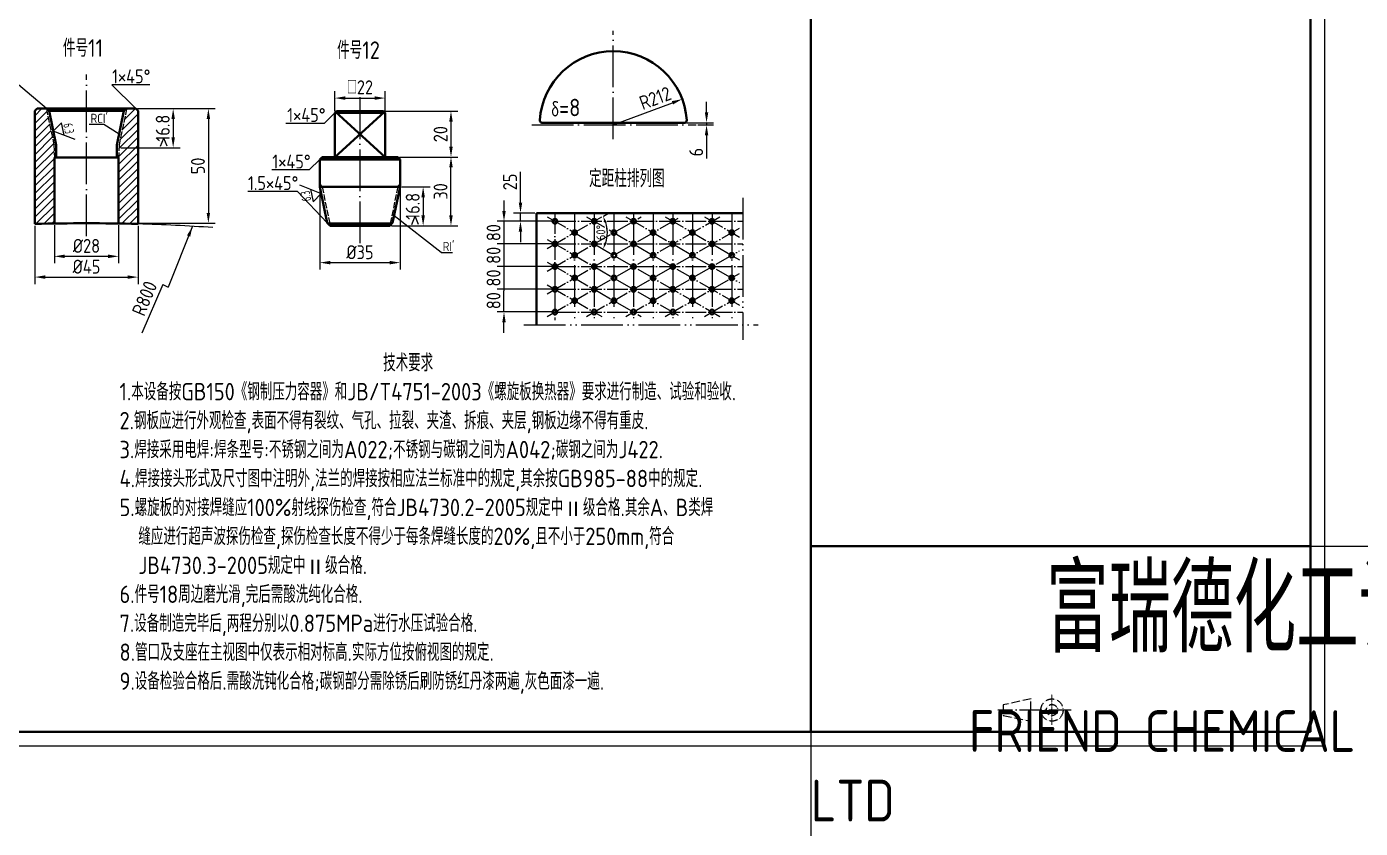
# Model space of a CAD drawing. Header units: millimetres. Extents: x 6220 to 53600, y -8031 to 13822.
# Drawn here: x 19425 to 23265, y -3932 to -1623 of the extents above; entities that cross this region are included whole.
import ezdxf

# ---------------------------------------------------------------- set-up
doc = ezdxf.new("R2010")
doc.units = ezdxf.units.MM
for name, pattern in [('ACAD_ISO02W100', [15, 12, -3]), ('ACAD_ISO04W100', [30, 24, -3, 0, -3]), ('ACAD_ISO05W100', [33, 24, -3, 0, -3, 0, -3])]:
    doc.linetypes.add(name, pattern=pattern)
for name, color, linetype in [('2', 3, 'Continuous'), ('双点画线', 7, 'ACAD_ISO05W100'), ('填充线', 2, 'Continuous'), ('标注线', 1, 'Continuous'), ('虚线', 3, 'ACAD_ISO02W100'), ('轴线', 5, 'ACAD_ISO04W100')]:
    doc.layers.add(name, color=color, linetype=linetype)
for name, color, linetype, lineweight in [('中心线', 2, 'ACAD_ISO02W100', 20), ('粗线', 7, 'Continuous', 40), ('轮廓线', 7, 'Continuous', 40)]:
    doc.layers.add(name, color=color, linetype=linetype, lineweight=lineweight)
doc.styles.add('GB', font='gbenor.shx', dxfattribs={"bigfont": 'gbcbig.shx'})
doc.styles.get("Standard").update_dxf_attribs({"font": 'txt', "bigfont": 'gbcbig.shx'})
doc.styles.add('工程字', font='gbenor.shx', dxfattribs={"bigfont": 'gbcbig.shx'})
doc.dimstyles.new('ISO-25', dxfattribs={"dimtxt": 40, "dimasz": 30, "dimexe": 20, "dimexo": 5, "dimgap": 10, "dimtad": 1, "dimtxsty": 'GB', "dimcen": 2.5, "dimadec": 0, "dimazin": 0, "dimtfac": 1, "dimtmove": 0, "dimatfit": 0, "dimfxl": 0, "dimarcsym": 0})

# ---------------------------------------------------------------- blocks, each defined once
blk = doc.blocks.new('*T25')
at = {"layer": '2', "color": 0, "lineweight": -2}
for p, q in [((0, 0), (871.9, 0)), ((0, 0), (0, -347.4)), ((871.9, 0), (1611.6, 0)), ((1611.6, 0), (2499.6, 0)), ((2499.6, 0), (3278.3, 0)), ((3278.3, 0), (4855.8, 0)), ((3278.3, 0), (3278.3, -347.4)), ((4855.8, 0), (6133.8, 0)), ((6133.8, 0), (6972.7, 0)), ((6972.7, 0), (8156.2, 0)), ((8156.2, 0), (8985.6, 0)), ((8985.6, 0), (8985.6, -347.4)), ((0, -347.4), (0, -597.6)), ((3278.3, -347.4), (3278.3, -597.6)), ((8985.6, -347.4), (8985.6, -597.6)), ((0, -597.6), (0, -847.8)), ((3278.3, -597.6), (3278.3, -847.8)), ((8985.6, -597.6), (8985.6, -847.8)), ((0, -847.8), (871.9, -847.8)), ((0, -847.8), (0, -1277.9)), ((871.9, -847.8), (1611.6, -847.8)), ((1611.6, -847.8), (2499.6, -847.8)), ((1611.6, -847.8), (1611.6, -1277.9)), ((2499.6, -847.8), (3278.3, -847.8)), ((3278.3, -847.8), (3278.3, -1277.9)), ((8985.6, -847.8), (8985.6, -1277.9)), ((0, -1277.9), (871.9, -1277.9)), ((0, -1277.9), (0, -1677.5)), ((871.9, -1277.9), (1611.6, -1277.9)), ((871.9, -1277.9), (871.9, -1677.5)), ((1611.6, -1277.9), (2499.6, -1277.9)), ((1611.6, -1277.9), (1611.6, -1677.5)), ((2499.6, -1277.9), (3278.3, -1277.9)), ((2499.6, -1277.9), (2499.6, -1677.5)), ((3278.3, -1277.9), (3278.3, -1677.5)), ((8985.6, -1277.9), (8985.6, -1677.5)), ((0, -1677.5), (871.9, -1677.5)), ((0, -1677.5), (0, -2107.6)), ((871.9, -1677.5), (1611.6, -1677.5)), ((1611.6, -1677.5), (2499.6, -1677.5)), ((1611.6, -1677.5), (1611.6, -2107.6)), ((2499.6, -1677.5), (3278.3, -1677.5)), ((3278.3, -1677.5), (4855.8, -1677.5)), ((3278.3, -1677.5), (3278.3, -2107.6)), ((4855.8, -1677.5), (6133.8, -1677.5)), ((4855.8, -1677.5), (4855.8, -2107.6)), ((6133.8, -1677.5), (6972.7, -1677.5)), ((6972.7, -1677.5), (8156.2, -1677.5)), ((6972.7, -1677.5), (6972.7, -2107.6)), ((8156.2, -1677.5), (8985.6, -1677.5)), ((8985.6, -1677.5), (8985.6, -2107.6)), ((0, -2107.6), (871.9, -2107.6)), ((0, -2107.6), (0, -2507.2)), ((871.9, -2107.6), (1611.6, -2107.6)), ((871.9, -2107.6), (871.9, -2507.2)), ((1611.6, -2107.6), (2499.6, -2107.6)), ((1611.6, -2107.6), (1611.6, -2507.2)), ((2499.6, -2107.6), (3278.3, -2107.6)), ((2499.6, -2107.6), (2499.6, -2507.2)), ((3278.3, -2107.6), (3278.3, -2507.2)), ((4855.8, -2107.6), (4855.8, -2507.2)), ((6972.7, -2107.6), (6972.7, -2507.2)), ((8985.6, -2107.6), (8985.6, -2507.2)), ((0, -2507.2), (871.9, -2507.2)), ((0, -2507.2), (0, -2937.4)), ((871.9, -2507.2), (1611.6, -2507.2)), ((1611.6, -2507.2), (2499.6, -2507.2)), ((1611.6, -2507.2), (1611.6, -2937.4)), ((2499.6, -2507.2), (3278.3, -2507.2)), ((3278.3, -2507.2), (4855.8, -2507.2)), ((3278.3, -2507.2), (3278.3, -2937.4)), ((4855.8, -2507.2), (6133.8, -2507.2)), ((4855.8, -2507.2), (4855.8, -2937.4)), ((6133.8, -2507.2), (6972.7, -2507.2)), ((6972.7, -2507.2), (8156.2, -2507.2)), ((8156.2, -2507.2), (8985.6, -2507.2)), ((8156.2, -2507.2), (8156.2, -2937.4)), ((8985.6, -2507.2), (8985.6, -2937.4)), ((0, -2937.4), (871.9, -2937.4)), ((0, -2937.4), (0, -3337)), ((871.9, -2937.4), (1611.6, -2937.4)), ((871.9, -2937.4), (871.9, -3337)), ((1611.6, -2937.4), (2499.6, -2937.4)), ((1611.6, -2937.4), (1611.6, -3337)), ((2499.6, -2937.4), (3278.3, -2937.4)), ((2499.6, -2937.4), (2499.6, -3337)), ((3278.3, -2937.4), (3278.3, -3337)), ((4855.8, -2937.4), (4855.8, -3337)), ((8156.2, -2937.4), (8156.2, -3337)), ((8985.6, -2937.4), (8985.6, -3337)), ((0, -3337), (871.9, -3337)), ((871.9, -3337), (1611.6, -3337)), ((1611.6, -3337), (2499.6, -3337)), ((2499.6, -3337), (3278.3, -3337)), ((3278.3, -3337), (4855.8, -3337)), ((4855.8, -3337), (6133.8, -3337)), ((6133.8, -3337), (6972.7, -3337)), ((6972.7, -3337), (8156.2, -3337)), ((8156.2, -3337), (8985.6, -3337))]:
    blk.add_line(p, q, dxfattribs=at)
at = {"layer": '2', "color": 0, "insert": (0.1, -423.9), "char_height": 250, "width": 3278.163, "attachment_point": 4, "style": '工程字'}
blk.add_mtext('     富瑞德化工设备(武汉)有限公司\\P{\\H0.48x;       FRIEND CHEMICAL EQUIPMENT(WUHAN) CO., LTD}', dxfattribs=at)
at = {"layer": '2', "color": 0}
for s, insert, char_height, width, attachment_point in [('\\A1; \\P 名称 {\\H0.6x;TITLE\\P}     {\\Fgbenor|c0;\\H1.6x;FN138m\\H0.7x;\\S2^ ;\\Ftxt,gbcbig|c134;\\H1.429x;脱酸贫液冷却器}', (3278.3, -0.1), 250, 5707.247, 1), ('{\\W0.7; 设 计 \\H0.7222x;DESIGNED BY}', (0.1, -1062.9), 180, 1611.518, 4), (' {\\W0.7;标 检 \\H0.7222x;STD.CH. BY}', (1611.7, -1062.9), 180, 1666.524, 4), ('{\\W0.7; 校 对 \\H0.7222x;CHECKED BY}', (0.1, -1892.6), 180, 1611.518, 4), ('{\\W0.7; 设 计 \\H0.7222x;PROCESSED BY}', (1611.7, -1892.6), 180, 1666.524, 4), ('{\\W0.7; 重  量 \\H0.7222x;WEIGHT  (kg)\\P\\H1.538x;    6102.3 Kg}', (6972.7, -2092.4), 180, 2012.871, 4), ('{\\W0.7; 比  例 \\H0.7222x;SCALE\\P\\H1.538x;     1:8}', (3278.3, -2092.4), 180, 1577.4, 4), ('{\\W0.7; 材  料 \\H0.7222x;MATERLAL\\P\\H1.538x;\\W1;    按图}', (4855.9, -2092.4), 180, 2116.736, 4), ('{\\H0.2778x; }版\\P{\\H0.7222x;  REV.\\P   A}', (8156.3, -2922.1), 180, 829.291, 4), ('{\\W0.7; 审 核 \\H0.7222x;REVIEWED BY}', (0.1, -2722.3), 180, 1611.518, 4), (' {\\W0.7;代  号 \\H0.7222x;DRAWING NO.\\P\\H1.538x;\\W1;     \\W0.7;FCE2007-01}', (4855.9, -2922.1), 180, 3300.317, 4)]:
    blk.add_mtext(s, dxfattribs=dict(at, insert=insert, char_height=char_height, width=width, attachment_point=attachment_point))
blk = doc.blocks.new('*D50')
at = {"layer": 'Defpoints', "color": 0}
for p in [(21312.4, -1832), (21113.7, -1906.1)]:
    blk.add_point(p, dxfattribs=at)
at = {"layer": '标注线', "color": 0, "lineweight": -2}
blk.add_line((21113.7, -1906.1), (21284.3, -1842.5), dxfattribs=at)
at = {"layer": '标注线', "color": 0}
blk.add_solid([(21282.5, -1837.8), (21286, -1847.2), (21312.4, -1832)], dxfattribs=at)
at = {"layer": '标注线', "color": 0, "insert": (21234.6, -1829), "char_height": 40, "attachment_point": 5, "rotation": 20.452, "style": 'GB'}
blk.add_mtext('R212', dxfattribs=at)
blk = doc.blocks.new('*D51')
at = {"layer": 'Defpoints', "color": 0}
for p in [(21319.7, -1900.1), (21352.1, -1906.1), (21382.4, -1906.1)]:
    blk.add_point(p, dxfattribs=at)
at = {"layer": '标注线', "color": 0, "lineweight": -2}
for p, q in [((21382.4, -1870.1), (21382.4, -1840.1)), ((21324.7, -1900.1), (21402.4, -1900.1)), ((21357.1, -1906.1), (21402.4, -1906.1)), ((21382.4, -1900.1), (21382.4, -1906.1)), ((21382.4, -1936.1), (21382.4, -2003.1))]:
    blk.add_line(p, q, dxfattribs=at)
at = {"layer": '标注线', "color": 0}
for points in [[(21377.4, -1870.1), (21387.4, -1870.1), (21382.4, -1900.1)], [(21377.4, -1936.1), (21387.4, -1936.1), (21382.4, -1906.1)]]:
    blk.add_solid(points, dxfattribs=at)
at = {"layer": '标注线', "color": 0, "insert": (21352.4, -1984.6), "char_height": 40, "attachment_point": 5, "rotation": 90, "style": 'GB'}
blk.add_mtext('6', dxfattribs=at)
blk = doc.blocks.new('*D56')
at = {"layer": 'Defpoints', "color": 0}
for p in [(19504.5, -2190.2), (19689.3, -2190.2), (19689.3, -2284.6)]:
    blk.add_point(p, dxfattribs=at)
at = {"layer": '标注线', "color": 0, "lineweight": -2}
for p, q in [((19504.5, -2195.2), (19504.5, -2304.6)), ((19689.3, -2195.2), (19689.3, -2304.6)), ((19534.5, -2284.6), (19659.3, -2284.6))]:
    blk.add_line(p, q, dxfattribs=at)
at = {"layer": '标注线', "color": 0}
for points in [[(19534.5, -2279.6), (19534.5, -2289.6), (19504.5, -2284.6)], [(19659.3, -2279.6), (19659.3, -2289.6), (19689.3, -2284.6)]]:
    blk.add_solid(points, dxfattribs=at)
at = {"layer": '标注线', "color": 0, "insert": (19596.9, -2254.6), "char_height": 40, "attachment_point": 5, "style": 'GB'}
blk.add_mtext('%%c28', dxfattribs=at)
blk = doc.blocks.new('*D57')
at = {"layer": 'Defpoints', "color": 0}
for p in [(19448.4, -2191.4), (19745.4, -2191.4), (19745.4, -2344.4)]:
    blk.add_point(p, dxfattribs=at)
at = {"layer": '标注线', "color": 0, "lineweight": -2}
for p, q in [((19448.4, -2196.4), (19448.4, -2364.4)), ((19745.4, -2196.4), (19745.4, -2364.4)), ((19478.4, -2344.4), (19715.4, -2344.4))]:
    blk.add_line(p, q, dxfattribs=at)
at = {"layer": '标注线', "color": 0}
for points in [[(19478.4, -2339.4), (19478.4, -2349.4), (19448.4, -2344.4)], [(19715.4, -2339.4), (19715.4, -2349.4), (19745.4, -2344.4)]]:
    blk.add_solid(points, dxfattribs=at)
at = {"layer": '标注线', "color": 0, "insert": (19596.9, -2314.4), "char_height": 40, "attachment_point": 5, "style": 'GB'}
blk.add_mtext('%%c45', dxfattribs=at)
blk = doc.blocks.new('*D58')
at = {"layer": 'Defpoints', "color": 0}
for p in [(19738.8, -1859.4), (19690.7, -1971.9), (19846.5, -1971.9)]:
    blk.add_point(p, dxfattribs=at)
at = {"layer": '标注线', "color": 0, "lineweight": -2}
for p, q in [((19743.8, -1859.4), (19866.5, -1859.4)), ((19846.5, -1889.4), (19846.5, -1941.9)), ((19695.7, -1971.9), (19866.5, -1971.9))]:
    blk.add_line(p, q, dxfattribs=at)
at = {"layer": '标注线', "color": 0}
for points in [[(19841.5, -1889.4), (19851.5, -1889.4), (19846.5, -1859.4)], [(19841.5, -1941.9), (19851.5, -1941.9), (19846.5, -1971.9)]]:
    blk.add_solid(points, dxfattribs=at)
at = {"layer": '标注线', "color": 0, "insert": (19816.5, -1915.6), "char_height": 40, "attachment_point": 5, "rotation": 90, "style": 'GB'}
blk.add_mtext('16.8', dxfattribs=at)
blk = doc.blocks.new('*D59')
at = {"layer": 'Defpoints', "color": 0}
for p in [(19738.8, -1859.4), (19596.9, -2189.4), (19947.9, -2189.4)]:
    blk.add_point(p, dxfattribs=at)
at = {"layer": '标注线', "color": 0, "lineweight": -2}
for p, q in [((19743.8, -1859.4), (19967.9, -1859.4)), ((19947.9, -1889.4), (19947.9, -2159.4)), ((19601.9, -2189.4), (19967.9, -2189.4))]:
    blk.add_line(p, q, dxfattribs=at)
at = {"layer": '标注线', "color": 0}
for points in [[(19942.9, -1889.4), (19952.9, -1889.4), (19947.9, -1859.4)], [(19942.9, -2159.4), (19952.9, -2159.4), (19947.9, -2189.4)]]:
    blk.add_solid(points, dxfattribs=at)
at = {"layer": '标注线', "color": 0, "insert": (19917.9, -2024.4), "char_height": 40, "attachment_point": 5, "rotation": 90, "style": 'GB'}
blk.add_mtext('50', dxfattribs=at)
blk = doc.blocks.new('*D60')
at = {"layer": 'Defpoints', "color": 0}
for p in [(20457, -1829), (20311.8, -1871.5), (20457, -1871.5)]:
    blk.add_point(p, dxfattribs=at)
at = {"layer": '标注线', "color": 0, "lineweight": -2}
for p, q in [((20311.8, -1866.5), (20311.8, -1809)), ((20341.8, -1829), (20427, -1829)), ((20457, -1866.5), (20457, -1809))]:
    blk.add_line(p, q, dxfattribs=at)
at = {"layer": '标注线', "color": 0}
for points in [[(20341.8, -1824), (20341.8, -1834), (20311.8, -1829)], [(20427, -1824), (20427, -1834), (20457, -1829)]]:
    blk.add_solid(points, dxfattribs=at)
at = {"layer": '标注线', "color": 0, "insert": (20384.4, -1797.9), "char_height": 40, "attachment_point": 5, "style": 'GB'}
blk.add_mtext('□22', dxfattribs=at)
blk = doc.blocks.new('*D61')
at = {"layer": 'Defpoints', "color": 0}
for p in [(20452.4, -1866.8), (20493.3, -1998.8), (20646.5, -1998.8)]:
    blk.add_point(p, dxfattribs=at)
at = {"layer": '标注线', "color": 0, "lineweight": -2}
for p, q in [((20457.4, -1866.8), (20666.5, -1866.8)), ((20646.5, -1896.8), (20646.5, -1968.8)), ((20498.3, -1998.8), (20666.5, -1998.8))]:
    blk.add_line(p, q, dxfattribs=at)
at = {"layer": '标注线', "color": 0}
for points in [[(20641.5, -1896.8), (20651.5, -1896.8), (20646.5, -1866.8)], [(20641.5, -1968.8), (20651.5, -1968.8), (20646.5, -1998.8)]]:
    blk.add_solid(points, dxfattribs=at)
at = {"layer": '标注线', "color": 0, "insert": (20616.5, -1932.8), "char_height": 40, "attachment_point": 5, "rotation": 90, "style": 'GB'}
blk.add_mtext('20', dxfattribs=at)
blk = doc.blocks.new('*D62')
at = {"layer": 'Defpoints', "color": 0}
for p in [(20499.9, -2084.6), (20470.2, -2196.8), (20566.3, -2196.8)]:
    blk.add_point(p, dxfattribs=at)
at = {"layer": '标注线', "color": 0, "lineweight": -2}
for p, q in [((20504.9, -2084.6), (20586.3, -2084.6)), ((20566.3, -2114.6), (20566.3, -2166.8)), ((20475.2, -2196.8), (20586.3, -2196.8))]:
    blk.add_line(p, q, dxfattribs=at)
at = {"layer": '标注线', "color": 0}
for points in [[(20561.3, -2114.6), (20571.3, -2114.6), (20566.3, -2084.6)], [(20561.3, -2166.8), (20571.3, -2166.8), (20566.3, -2196.8)]]:
    blk.add_solid(points, dxfattribs=at)
at = {"layer": '标注线', "color": 0, "insert": (20536.3, -2140.7), "char_height": 40, "attachment_point": 5, "rotation": 90, "style": 'GB'}
blk.add_mtext('16.8', dxfattribs=at)
blk = doc.blocks.new('*D63')
at = {"layer": 'Defpoints', "color": 0}
for p in [(20493.3, -1998.8), (20646.5, -1998.8), (20470.2, -2196.8)]:
    blk.add_point(p, dxfattribs=at)
at = {"layer": '标注线', "color": 0, "lineweight": -2}
for p, q in [((20498.3, -1998.8), (20666.5, -1998.8)), ((20646.5, -2166.8), (20646.5, -2028.8)), ((20475.2, -2196.8), (20666.5, -2196.8))]:
    blk.add_line(p, q, dxfattribs=at)
at = {"layer": '标注线', "color": 0}
for points in [[(20641.5, -2028.8), (20651.5, -2028.8), (20646.5, -1998.8)], [(20641.5, -2166.8), (20651.5, -2166.8), (20646.5, -2196.8)]]:
    blk.add_solid(points, dxfattribs=at)
at = {"layer": '标注线', "color": 0, "insert": (20616.5, -2097.8), "char_height": 40, "attachment_point": 5, "rotation": 90, "style": 'GB'}
blk.add_mtext('30', dxfattribs=at)
blk = doc.blocks.new('*D64')
at = {"layer": 'Defpoints', "color": 0}
for p in [(20268.9, -2084.6), (20499.9, -2084.6), (20499.9, -2302.8)]:
    blk.add_point(p, dxfattribs=at)
at = {"layer": '标注线', "color": 0, "lineweight": -2}
for p, q in [((20268.9, -2089.6), (20268.9, -2322.8)), ((20499.9, -2089.6), (20499.9, -2322.8)), ((20298.9, -2302.8), (20469.9, -2302.8))]:
    blk.add_line(p, q, dxfattribs=at)
at = {"layer": '标注线', "color": 0}
for points in [[(20298.9, -2297.8), (20298.9, -2307.8), (20268.9, -2302.8)], [(20469.9, -2297.8), (20469.9, -2307.8), (20499.9, -2302.8)]]:
    blk.add_solid(points, dxfattribs=at)
at = {"layer": '标注线', "color": 0, "insert": (20384.4, -2272.8), "char_height": 40, "attachment_point": 5, "style": 'GB'}
blk.add_mtext('%%c35', dxfattribs=at)
blk = doc.blocks.new('*D71')
at = {"layer": 'Defpoints', "color": 0}
for p in [(20945.8, -2183.7), (20799.1, -2249), (20945.8, -2249)]:
    blk.add_point(p, dxfattribs=at)
at = {"layer": '标注线', "color": 0, "lineweight": -2}
for p, q in [((20799.1, -2123.7), (20799.1, -2153.7)), ((20940.8, -2183.7), (20779.1, -2183.7)), ((20799.1, -2183.7), (20799.1, -2244.7)), ((20940.8, -2249), (20779.1, -2249))]:
    blk.add_line(p, q, dxfattribs=at)
at = {"layer": '标注线', "color": 0}
blk.add_solid([(20794.1, -2153.7), (20804.1, -2153.7), (20799.1, -2183.7)], dxfattribs=at)
at = {"layer": '标注线', "color": 0, "insert": (20769.1, -2216.3), "char_height": 40, "attachment_point": 5, "rotation": 90, "style": 'GB'}
blk.add_mtext('80', dxfattribs=at)
blk = doc.blocks.new('*D72')
at = {"layer": 'Defpoints', "color": 0}
for p in [(20846.6, -2159.9), (20893, -2159.9), (20945.8, -2183.7)]:
    blk.add_point(p, dxfattribs=at)
at = {"layer": '标注线', "color": 0, "lineweight": -2}
for p, q in [((20846.6, -2129.9), (20846.6, -2041)), ((20888, -2159.9), (20826.6, -2159.9)), ((20940.8, -2183.7), (20826.6, -2183.7)), ((20846.6, -2183.7), (20846.6, -2159.9)), ((20846.6, -2213.7), (20846.6, -2243.7))]:
    blk.add_line(p, q, dxfattribs=at)
at = {"layer": '标注线', "color": 0}
for points in [[(20841.6, -2129.9), (20851.6, -2129.9), (20846.6, -2159.9)], [(20841.6, -2213.7), (20851.6, -2213.7), (20846.6, -2183.7)]]:
    blk.add_solid(points, dxfattribs=at)
at = {"layer": '标注线', "color": 0, "insert": (20816.6, -2070.4), "char_height": 40, "attachment_point": 5, "rotation": 90, "style": 'GB'}
blk.add_mtext('25', dxfattribs=at)
blk = doc.blocks.new('*D73')
at = {"layer": 'Defpoints', "color": 0}
for p in [(20923.9, -2171), (21080.9, -2171), (20923.9, -2261.7), (21095.4, -2232.7), (21420.2, -2457.6)]:
    blk.add_point(p, dxfattribs=at)
at = {"layer": '标注线', "color": 0, "lineweight": -2}
blk.add_line((21085.2, -2168.5), (21101.5, -2159.1), dxfattribs=at)
blk.add_arc((21002.4, -2216.3), 94.4, 342.1591, 17.8409, dxfattribs=at)
at = {"layer": '标注线', "color": 0}
for points in [[(21089.2, -2188.8), (21095.3, -2186.1), (21084.2, -2169.1)], [(21095.3, -2246.6), (21089.2, -2243.9), (21084.2, -2263.6)]]:
    blk.add_solid(points, dxfattribs=at)
at = {"layer": '标注线', "color": 0, "insert": (21078.1, -2216.3), "char_height": 26, "attachment_point": 5, "rotation": 90, "style": 'GB'}
blk.add_mtext('60°', dxfattribs=at)
blk = doc.blocks.new('*D74')
at = {"layer": 'Defpoints', "color": 0}
for p in [(20945.8, -2249), (20799.1, -2314.3), (20945.8, -2314.3)]:
    blk.add_point(p, dxfattribs=at)
at = {"layer": '标注线', "color": 0, "lineweight": -2}
for p, q in [((20940.8, -2249), (20779.1, -2249)), ((20940.8, -2314.3), (20779.1, -2314.3))]:
    blk.add_line(p, q, dxfattribs=at)
at = {"layer": '标注线', "color": 0, "insert": (20769.1, -2281.7), "char_height": 40, "attachment_point": 5, "rotation": 90, "style": 'GB'}
blk.add_mtext('80', dxfattribs=at)
blk = doc.blocks.new('*D75')
at = {"layer": 'Defpoints', "color": 0}
for p in [(20945.8, -2314.3), (20799.1, -2379.6), (20945.8, -2379.6)]:
    blk.add_point(p, dxfattribs=at)
at = {"layer": '标注线', "color": 0, "lineweight": -2}
for p, q in [((20940.8, -2314.3), (20779.1, -2314.3)), ((20940.8, -2379.6), (20779.1, -2379.6))]:
    blk.add_line(p, q, dxfattribs=at)
at = {"layer": '标注线', "color": 0, "insert": (20769.1, -2347), "char_height": 40, "attachment_point": 5, "rotation": 90, "style": 'GB'}
blk.add_mtext('80', dxfattribs=at)
blk = doc.blocks.new('*D76')
at = {"layer": 'Defpoints', "color": 0}
for p in [(20945.8, -2379.6), (20799.1, -2444.9), (20945.8, -2444.9)]:
    blk.add_point(p, dxfattribs=at)
at = {"layer": '标注线', "color": 0, "lineweight": -2}
for p, q in [((20940.8, -2379.6), (20779.1, -2379.6)), ((20799.1, -2444.9), (20799.1, -2383.9)), ((20940.8, -2444.9), (20779.1, -2444.9)), ((20799.1, -2504.9), (20799.1, -2474.9))]:
    blk.add_line(p, q, dxfattribs=at)
at = {"layer": '标注线', "color": 0}
blk.add_solid([(20794.1, -2474.9), (20804.1, -2474.9), (20799.1, -2444.9)], dxfattribs=at)
at = {"layer": '标注线', "color": 0, "insert": (20769.1, -2412.3), "char_height": 40, "attachment_point": 5, "rotation": 90, "style": 'GB'}
blk.add_mtext('80', dxfattribs=at)

msp = doc.modelspace()

# ---------------------------------------------------------------- hatches: boundary and pattern name
at = {"layer": '填充线'}
h = msp.add_hatch(dxfattribs=at)
h.set_pattern_fill('ANSI31', color=256, scale=5, style=0)
h.paths.add_polyline_path([(19481.445, -1859.359), (19455.122, -1859.359), (19448.445, -1866.036), (19448.445, -2191.448, -0.00265696), (19504.545, -2190.168), (19504.545, -2000.27), (19502.834, -1963.248)])
h.paths.add_polyline_path([(19745.445, -1866.036), (19738.768, -1859.359), (19712.445, -1859.359), (19691.056, -1963.248), (19689.345, -2000.27), (19689.345, -2190.168, -0.00265696), (19745.445, -2191.448)])
at = {"layer": '粗线'}
h = msp.add_hatch(color=256, dxfattribs=at)
h.paths.add_polyline_path([(19489.404, -1859.359), (19481.445, -1859.359), (19489.404, -1865.959)])
h.paths.add_polyline_path([(19712.445, -1859.359), (19704.486, -1859.359), (19704.486, -1865.959)])

# ---------------------------------------------------------------- linework, layer by layer
at = {"layer": '2'}
for p, q in [((23161.496, 1058.225), (23161.496, -3693.775)), ((21682.388, -3653.775), (23121.496, -3653.775)), ((16441.496, -3693.775), (23161.496, -3693.775))]:
    msp.add_line(p, q, dxfattribs=at)
at = {"layer": '中心线', "ltscale": 0.03}
msp.add_line((22376.832, -3546.286), (22376.832, -3633.564), dxfattribs=at)
at = {"layer": '双点画线', "ltscale": 5}
for p, q in [((21486.597, -2115.733), (21486.597, -2524.569)), ((20856.405, -2481.768), (21530.82, -2481.768))]:
    msp.add_line(p, q, dxfattribs=at)
at = {"layer": '双点画线'}
for p, q in [((22316.651, -3558.945), (22236.802, -3576.021)), ((22316.511, -3623.147), (22316.511, -3559.549)), ((22236.802, -3576.021), (22236.802, -3607.133)), ((22236.802, -3607.133), (22316.511, -3623.147))]:
    msp.add_line(p, q, dxfattribs=at)
for radius in [32, 16]:
    msp.add_circle((22377.015, -3590.945), radius, dxfattribs=at)
at = {"layer": '填充线', "ltscale": 3.5}
for p, q in [((22220.729, -3590.73), (22263.763, -3590.73)), ((22271.763, -3590.73), (22275.763, -3590.73)), ((22356.186, -3590.73), (22360.186, -3590.73))]:
    msp.add_line(p, q, dxfattribs=at)
at = {"layer": '填充线'}
for p, q in [((22283.763, -3590.73), (22348.186, -3590.73)), ((22368.186, -3590.73), (22432.609, -3590.73)), ((22376.78, -3592.755), (22376.78, -3588.704))]:
    msp.add_line(p, q, dxfattribs=at)
at = {"layer": '标注线'}
for p, q in [((19481.445, -1859.359), (19400.982, -1790.62)), ((19779.572, -1790.83), (19670.222, -1790.83)), ((19738.768, -1859.359), (19670.222, -1790.83)), ((20311.84, -1871.467), (20281.213, -1902.094)), ((19525.078, -1899.932), (19501.318, -1923.829)), ((19532.662, -1936.205), (19525.078, -1899.932)), ((19604.577, -1904.448), (19647.294, -1904.448)), ((19647.294, -1904.448), (19690.899, -1931.954)), ((20281.213, -1902.094), (20171.407, -1902.094)), ((19564.007, -1948.581), (19501.318, -1923.829)), ((19810.397, -1967.35), (19819.997, -1943.941)), ((19829.597, -1967.35), (19819.997, -1943.941)), ((20268.94, -2005.395), (20238.313, -2036.022)), ((20238.313, -2036.022), (20130.649, -2036.022)), ((20204.971, -2098.1), (20061.421, -2098.1)), ((20290.328, -2188.484), (20204.971, -2098.1)), ((20210.357, -2078.856), (20273.046, -2103.607)), ((20241.702, -2091.231), (20249.286, -2127.505)), ((20249.286, -2127.505), (20273.046, -2103.607)), ((20618.607, -2273.222), (20482.829, -2167.705)), ((20533.299, -2192.586), (20542.899, -2169.177)), ((20552.499, -2192.586), (20542.899, -2169.177)), ((20799.107, -2244.695), (20799.107, -2383.922)), ((20618.607, -2273.222), (20650.747, -2273.222)), ((19816.402, -2365.933), (19756.734, -2505.983)), ((19816.402, -2365.933), (19831.771, -2373.162))]:
    msp.add_line(p, q, dxfattribs=at)
msp.add_arc((19596.945, -7469.359), 5280, 86.049788, 88.388344, dxfattribs=at)
at = {"layer": '粗线'}
for p, q in [((19448.445, -1866.036), (19455.122, -1859.359)), ((19448.445, -2191.448), (19448.445, -1866.036)), ((19455.122, -1859.359), (19738.768, -1859.359)), ((19481.445, -1859.359), (19712.445, -1859.359)), ((19489.404, -1865.959), (19481.445, -1859.359)), ((19489.404, -1865.959), (19489.404, -1859.359)), ((19489.404, -1865.959), (19509.786, -1964.959)), ((19489.404, -1865.959), (19704.486, -1865.959)), ((19704.486, -1865.959), (19684.104, -1964.959)), ((19704.486, -1865.959), (19712.445, -1859.359)), ((19704.486, -1865.959), (19704.486, -1859.359)), ((19745.445, -1866.036), (19738.768, -1859.359)), ((19745.445, -2191.448), (19745.445, -1866.036)), ((20311.84, -1871.467), (20316.511, -1866.795)), ((20454.592, -1869.02), (20311.84, -1998.795)), ((20311.84, -1998.795), (20311.84, -1871.467)), ((20311.84, -1871.467), (20457.04, -1871.467)), ((20314.287, -1869.02), (20457.04, -1998.795)), ((20316.511, -1866.795), (20452.368, -1866.795)), ((20457.04, -1871.467), (20452.368, -1866.795)), ((20457.04, -1998.795), (20457.04, -1871.467)), ((20907.804, -1900.098), (21319.669, -1900.098)), ((19509.786, -1964.959), (19509.786, -2000.27)), ((19684.104, -1964.959), (19684.104, -2000.27)), ((19504.545, -2190.168), (19504.545, -2000.27)), ((19504.545, -2000.27), (19689.345, -2000.27)), ((19689.345, -2190.168), (19689.345, -2000.27)), ((20268.94, -2005.395), (20275.54, -1998.795)), ((20268.94, -2005.395), (20268.94, -2084.595)), ((20268.94, -2005.395), (20499.94, -2005.395)), ((20275.54, -1998.795), (20493.34, -1998.795)), ((20499.94, -2005.395), (20493.34, -1998.795)), ((20499.94, -2005.395), (20499.94, -2084.595)), ((20275.684, -2085.299), (20268.94, -2077.995)), ((20268.94, -2084.595), (20499.94, -2084.595)), ((20268.94, -2084.595), (20290.328, -2188.484)), ((20499.94, -2084.595), (20478.551, -2188.484)), ((20493.34, -2084.595), (20499.94, -2077.995)), ((20298.64, -2196.795), (20290.328, -2188.484)), ((20470.24, -2196.795), (20478.551, -2188.484)), ((20292.04, -2190.195), (20476.84, -2190.195)), ((20298.64, -2196.795), (20470.24, -2196.795)), ((21682.388, -3119.337), (23121.496, -3119.337))]:
    msp.add_line(p, q, dxfattribs=at)
for centre, radius, start, end in [((21113.737, -1906.098), 212, 3.63506, 176.36494), ((20911.366, -1891.54), 9.27, 186.923282, 247.40741), ((21316.108, -1891.54), 9.27, 292.59259, 353.076718), ((19596.945, -7469.359), 5280, 88.388344, 91.611656)]:
    msp.add_arc(centre, radius, start, end, dxfattribs=at)
at = {"layer": '虚线', "ltscale": 1.5}
for p, q in [((19481.445, -1859.359), (19502.834, -1963.248)), ((19712.445, -1859.359), (19691.056, -1963.248)), ((19502.834, -1963.248), (19504.545, -2000.27)), ((19691.056, -1963.248), (19689.345, -2000.27)), ((20275.54, -2084.595), (20297.281, -2190.195)), ((20493.34, -2084.595), (20471.598, -2190.195))]:
    msp.add_line(p, q, dxfattribs=at)
at = {"layer": '轮廓线'}
for p, q in [((23121.496, 1018.225), (23121.496, -3653.775)), ((21682.388, -952.791), (21682.388, -3653.775)), ((20892.982, -2159.886), (21486.597, -2159.886)), ((20892.982, -2159.886), (20892.982, -2481.768)), ((23121.496, -3653.775), (16642.388, -3653.775))]:
    msp.add_line(p, q, dxfattribs=at)
for centre in [(20945.841, -2183.696), (21058.955, -2183.696), (21172.069, -2183.696), (21285.184, -2183.696), (21398.298, -2183.696), (21002.398, -2216.349), (21115.512, -2216.349), (21228.626, -2216.349), (21341.741, -2216.349), (21454.855, -2216.349), (20945.841, -2249.002), (21058.955, -2249.002), (21172.069, -2249.002), (21285.184, -2249.002), (21398.298, -2249.002), (21002.398, -2281.655), (21115.512, -2281.655), (21228.626, -2281.655), (21341.741, -2281.655), (21454.855, -2281.655), (20945.841, -2314.308), (21002.398, -2346.962), (21058.955, -2314.308), (21115.512, -2346.962), (21172.069, -2314.308), (21228.626, -2346.962), (21285.184, -2314.308), (21341.741, -2346.962), (21398.298, -2314.308), (21454.855, -2346.962), (20945.841, -2379.615), (21058.955, -2379.615), (21172.069, -2379.615), (21285.184, -2379.615), (21398.298, -2379.615), (21002.398, -2412.268), (21115.512, -2412.268), (21228.626, -2412.268), (21341.741, -2412.268), (21454.855, -2412.268), (20945.841, -2444.921), (21058.955, -2444.921), (21172.069, -2444.921), (21285.184, -2444.921), (21398.298, -2444.921)]:
    msp.add_circle(centre, 6.754, dxfattribs=at)
at = {"layer": '轴线', "ltscale": 5}
for p, q in [((21113.737, -1947.331), (21113.737, -1635.618)), ((19596.945, -2226.955), (19596.945, -1761.014)), ((20384.44, -1826.795), (20384.44, -2250.89)), ((20879.105, -1906.098), (21352.06, -1906.098)), ((21002.398, -2159.955), (21002.398, -2462.485)), ((21058.955, -2159.955), (21058.955, -2462.485)), ((21115.512, -2159.955), (21115.512, -2462.485)), ((21172.069, -2159.955), (21172.069, -2462.485)), ((21228.626, -2159.955), (21228.626, -2462.485)), ((21285.184, -2159.955), (21285.184, -2462.485)), ((21341.741, -2159.955), (21341.741, -2462.485)), ((21398.298, -2159.955), (21398.298, -2462.485)), ((21454.855, -2159.955), (21454.855, -2462.485))]:
    msp.add_line(p, q, dxfattribs=at)
at = {"layer": '轴线', "ltscale": 2.5}
for p, q in [((20923.897, -2171.026), (21420.242, -2457.591)), ((20923.897, -2261.672), (21080.9, -2171.026)), ((20923.897, -2326.978), (21194.014, -2171.026)), ((20923.897, -2392.284), (21307.128, -2171.026)), ((20923.897, -2457.591), (21420.242, -2171.026)), ((20945.841, -2159.886), (20945.841, -2468.731)), ((20945.841, -2183.696), (21486.597, -2183.696)), ((21037.011, -2171.026), (21476.795, -2424.935)), ((21150.125, -2171.026), (21476.795, -2359.629)), ((21263.239, -2171.026), (21476.795, -2294.322)), ((21376.353, -2171.026), (21476.795, -2229.016)), ((21037.011, -2457.591), (21476.795, -2203.682)), ((20923.897, -2236.332), (21307.128, -2457.591)), ((20945.841, -2249.002), (21486.597, -2249.002)), ((20923.897, -2301.639), (21194.014, -2457.591)), ((21150.125, -2457.591), (21476.795, -2268.988)), ((20945.841, -2314.308), (21486.597, -2314.308)), ((21263.239, -2457.591), (21476.795, -2334.295)), ((20923.897, -2366.945), (21080.9, -2457.591)), ((20945.841, -2379.615), (21486.597, -2379.615)), ((21376.353, -2457.591), (21476.795, -2399.601)), ((20945.841, -2444.921), (21486.597, -2444.921))]:
    msp.add_line(p, q, dxfattribs=at)

# ---------------------------------------------------------------- block references
msp.add_blockref('*T25', (21682.388, -3119.337))

# ---------------------------------------------------------------- texts
at = {"layer": '标注线', "attachment_point": 1, "style": 'GB'}
for s, insert, char_height, width in [('件号11', (19528.987, -1659.627), 50.4, 156.88), ('件号12', (20318.479, -1665.742), 50.4, 156.88), ('1×45%%D', (19670.677, -1746.452), 40, 156.88), ('{\\fFangSong_GB2312|b0|i0|c134|p0;\\H0.7937x;\\W0.7;δ}=8', (20934.981, -1830.941), 50.4, 156.88), ("RCI'", (19608.793, -1874.099), 27, 156.88), ('1×45%%D', (20175.033, -1857.715), 40, 156.88), ('1×45%%D', (20132.133, -1991.644), 40, 156.88), ('定距柱排列图', (21044.157, -2035.08), 50.4, 392.19499), ('1.5×45%%D', (20061.875, -2053.722), 40, 156.88), ("RI'", (20622.823, -2242.874), 27, 156.88), ('                            技术要求\\P1.本设备按GB150《钢制压力容器》和JB/T4751-2003《螺旋板换热器》要求进行制造、试验和验收.\\P2.钢板应进行外观检查,表面不得有裂纹、气孔、拉裂、夹渣、拆痕、夹层,钢板边缘不得有重皮.\\P3.焊接采用电焊:焊条型号:不锈钢之间为A022;不锈钢与碳钢之间为A042;碳钢之间为J422.\\P4.焊接接头形式及尺寸图中注明外,法兰的焊接按相应法兰标准中的规定,其余按GB985-88中的规定.\\P5.螺旋板的对接焊缝应100%射线探伤检查,符合JB4730.2-2005规定中{\\fFangSong_GB2312|b0|i0|c134|p0;\\H0.8333x;Ⅱ}级合格.其余A、B类焊  \\P  缝应进行超声波探伤检查,探伤检查长度不得少于每条焊缝长度的20%,且不小于250mm,符合\\P  JB4730.3-2005规定中{\\fFangSong_GB2312|b0|i0|c134|p0;\\H0.8333x;Ⅱ}级合格.\\P6.件号18周边磨光滑,完后需酸洗纯化合格.\\P7.设备制造完毕后,两程分别以0.875MPa进行水压试验合格.\\P8.管口及支座在主视图中仅表示相对标高.实际方位按俯视图的规定.\\P9.设备检验合格后.需酸洗钝化合格;碳钢部分需除锈后刷防锈红丹漆两遍,灰色面漆一遍.', (19692.094, -2565.903), 50, 1810.497)]:
    msp.add_mtext(s, dxfattribs=dict(at, insert=insert, char_height=char_height, width=width))
for s, insert, char_height, width, rotation in [('{\\W0.7;6.3}', (19556.164, -1898.818), 27, 156.30387, 281.110785), ('{\\W0.7;6.3}', (20218.2, -2128.619), 27, 156.30387, 101.110785), ('R800', (19726.426, -2444.489), 40, 156.88, 67.445378)]:
    msp.add_mtext(s, dxfattribs=dict(at, insert=insert, char_height=char_height, width=width, rotation=rotation))

# ---------------------------------------------------------------- dimensions: what is measured, and where the dimension line sits
at = {"layer": '标注线'}
dim = msp.add_linear_dim(base=(20457.04, -1829.02), p1=(20311.84, -1871.467), p2=(20457.04, -1871.467), text='□22', dimstyle='ISO-25', dxfattribs=at)
dim.commit()
dim.dimension.update_dxf_attribs({"geometry": '*D60', "text_midpoint": (20384.44, -1829.02), "dimtype": 160})
dim = msp.add_radius_dim(center=(21113.737, -1906.098), mpoint=(21312.374, -1832.02), dimstyle='ISO-25', dxfattribs=at)
dim.commit()
dim.dimension.update_dxf_attribs({"geometry": '*D50', "text_midpoint": (21245.042, -1857.13), "dimtype": 164})
dim = msp.add_linear_dim(base=(21382.373, -1906.098), p1=(21319.669, -1900.098), p2=(21352.06, -1906.098), angle=90, dimstyle='ISO-25', dxfattribs=at)
dim.commit()
dim.dimension.update_dxf_attribs({"geometry": '*D51', "text_midpoint": (21352.373, -1984.589)})
for base, p1, p2, text, picture, middle in [((19947.894, -2189.359), (19738.768, -1859.359), (19596.945, -2189.359), '50', '*D59', (19917.894, -2024.359)), ((19846.487, -1971.925), (19738.768, -1859.359), (19690.655, -1971.925), '16.8', '*D58', (19816.487, -1915.642)), ((20646.512, -1998.795), (20452.368, -1866.795), (20493.34, -1998.795), '20', '*D61', (20616.512, -1932.795)), ((20646.512, -1998.795), (20470.24, -2196.795), (20493.34, -1998.795), '30', '*D63', (20616.512, -2097.795)), ((20846.586, -2159.886), (20945.841, -2183.696), (20892.982, -2159.886), '25', '*D72', (20816.586, -2070.439)), ((20566.299, -2196.795), (20499.94, -2084.595), (20470.24, -2196.795), '16.8', '*D62', (20536.299, -2140.695))]:
    dim = msp.add_linear_dim(base=base, p1=p1, p2=p2, angle=90, text=text, dimstyle='ISO-25', dxfattribs=at)
    dim.commit()
    dim.dimension.update_dxf_attribs({"geometry": picture, "text_midpoint": middle})
for base, p1, p2, text, picture, middle in [((20499.94, -2302.836), (20268.94, -2084.595), (20499.94, -2084.595), '%%c35', '*D64', (20384.44, -2272.836)), ((19745.445, -2344.433), (19448.445, -2191.448), (19745.445, -2191.448), '%%c45', '*D57', (19596.945, -2314.433)), ((19689.345, -2284.575), (19504.545, -2190.168), (19689.345, -2190.168), '%%c28', '*D56', (19596.945, -2254.575))]:
    dim = msp.add_linear_dim(base=base, p1=p1, p2=p2, text=text, dimstyle='ISO-25', dxfattribs=at)
    dim.commit()
    dim.dimension.update_dxf_attribs({"geometry": picture, "text_midpoint": middle})
for base, p1, p2, override, picture, middle in [((20799.107, -2249.002), (20945.841, -2183.696), (20945.841, -2249.002), {"dimsd2": 1}, '*D71', (20799.107, -2216.349)), ((20799.107, -2314.308), (20945.841, -2249.002), (20945.841, -2314.308), {"dimsd1": 1, "dimsd2": 1}, '*D74', (20799.107, -2281.655)), ((20799.107, -2379.615), (20945.841, -2314.308), (20945.841, -2379.615), {"dimsd1": 1, "dimsd2": 1}, '*D75', (20799.107, -2346.962)), ((20799.107, -2444.921), (20945.841, -2379.615), (20945.841, -2444.921), {"dimsd1": 1, "dimsd2": 0}, '*D76', (20799.107, -2412.268))]:
    dim = msp.add_linear_dim(base=base, p1=p1, p2=p2, angle=90, text='80', dimstyle='ISO-25', override=override, dxfattribs=at)
    dim.commit()
    dim.dimension.update_dxf_attribs({"geometry": picture, "text_midpoint": middle, "dimtype": 160})
dim = msp.add_angular_dim_2l(base=(21095.385, -2232.745), line1=((20923.897, -2261.672), (21080.9, -2171.026)), line2=((20923.897, -2171.026), (21420.242, -2457.591)), dimstyle='ISO-25', override={"dimtxt": 26, "dimasz": 20, "dimgap": 5}, dxfattribs=at)
dim.commit()
dim.dimension.update_dxf_attribs({"geometry": '*D73', "text_midpoint": (21078.102, -2216.349)})

# ---------------------------------------------------------------- leaders
msp.add_leader([(19902.27, -2198.195), (19831.771, -2373.162)], dimstyle='ISO-25', override={"dimgap": 10, "dimtad": 0}, dxfattribs=at)

doc.saveas('drawing.dxf')
